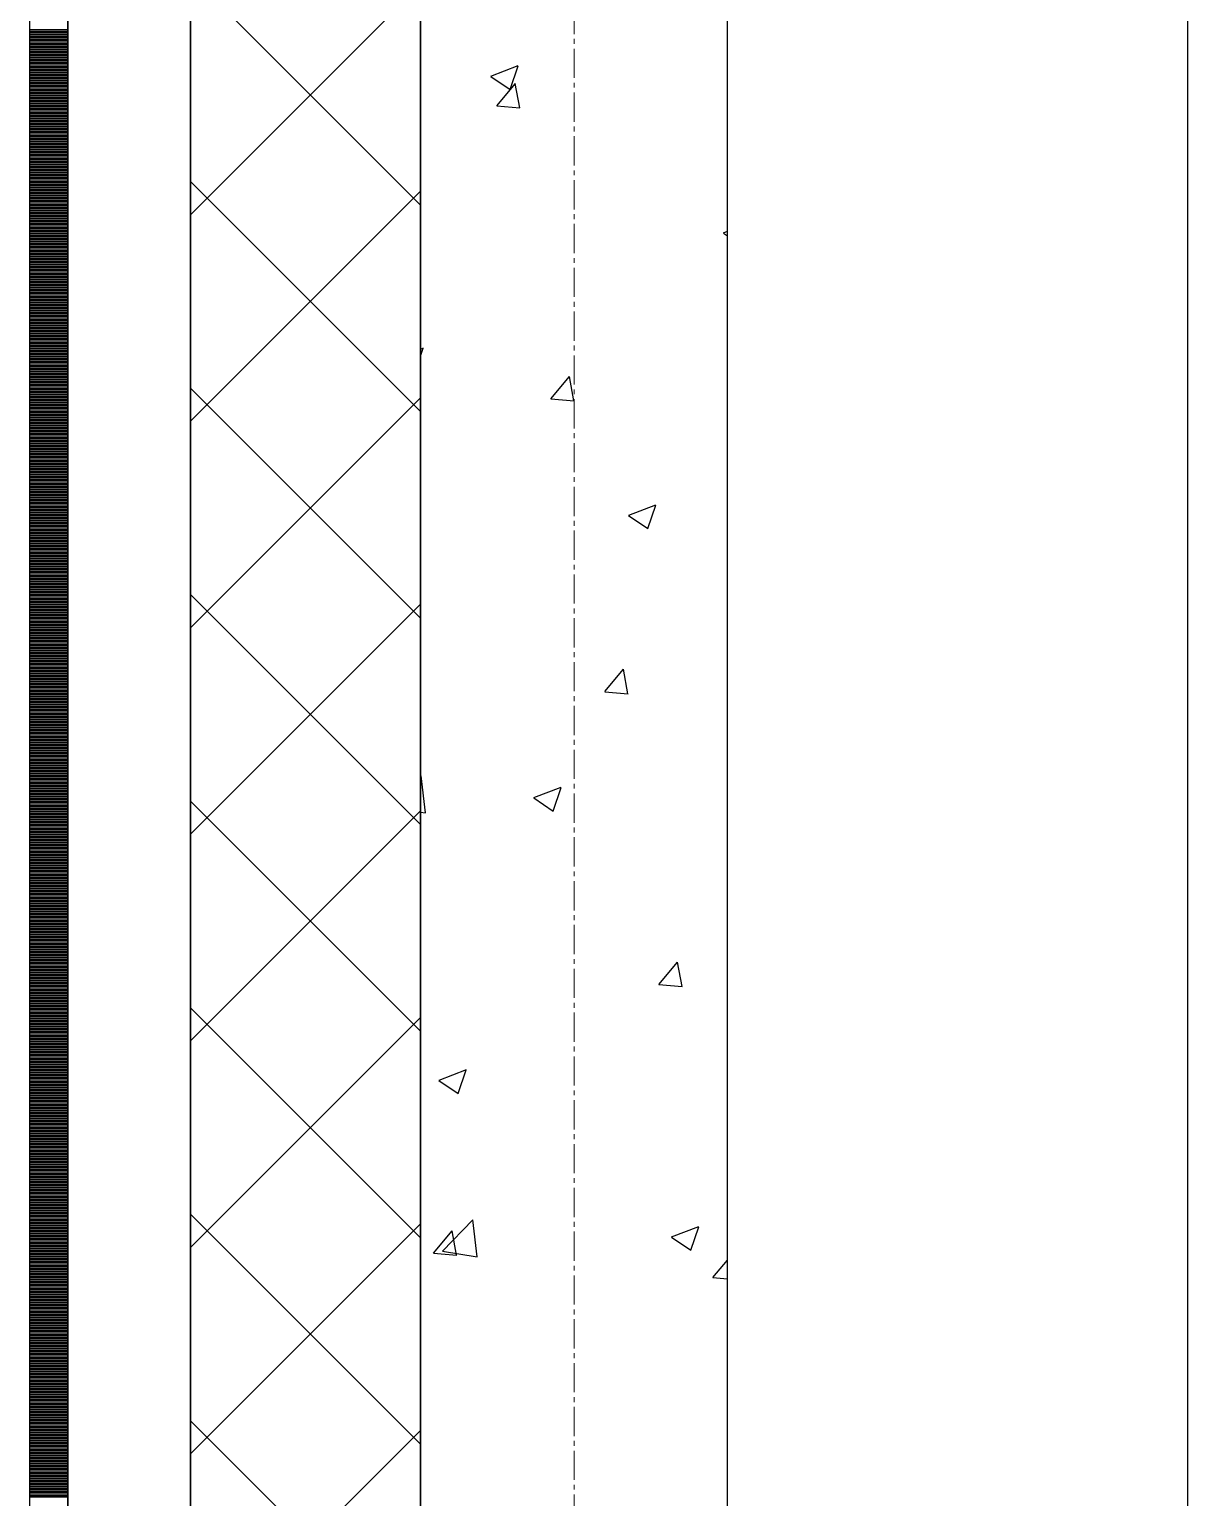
# Model space of a CAD drawing. Header units: millimetres. Extents: x -231292 to 573618, y -153144 to 564035.
# Drawn here: x 8548 to 9303, y 256209 to 257166 of the extents above; entities that cross this region are included whole.
import ezdxf

# ---------------------------------------------------------------- set-up
doc = ezdxf.new("R2010")
doc.units = ezdxf.units.MM
doc.linetypes.add('CENTER2', pattern=[28.575, 19.05, -3.175, 3.175, -3.175])
doc.layers.get('0').update_dxf_attribs({"color": 250})
for name, color, linetype, lineweight in [('АР_Стены ПЕНОблок', 250, 'Continuous', 20), ('АР_Тонкая', 250, 'Continuous', 5), ('АР_Утеплитель', 250, 'Continuous', 0), ('АР_Штриховка', 250, 'Continuous', 0), ('РД_Оси_100', 250, 'Continuous', 0)]:
    doc.layers.add(name, color=color, linetype=linetype, lineweight=lineweight)
doc.layers.add('КР_Балки-0.5', color=60, linetype='Continuous', lineweight=50, plot=False)

# ---------------------------------------------------------------- blocks, each defined once
blk = doc.blocks.new('оси_рен')
at = {"layer": 'РД_Оси_100', "color": 251, "linetype": 'CENTER2', "true_color": 0x636466}
blk.add_line((1195652.916, 135558.25), (1195652.916, 223268.25), dxfattribs=at)

msp = doc.modelspace()

# ---------------------------------------------------------------- linework, layer by layer
at = {"layer": 'АР_Стены ПЕНОблок', "color": 18, "linetype": 'Continuous', "lineweight": 25, "true_color": 0x000000}
for p, q in [((8803.243, 263866.253), (8803.243, 187666.253)), ((9003.243, 187666.253), (9003.243, 263866.253))]:
    msp.add_line(p, q, dxfattribs=at)
at = {"layer": 'АР_Тонкая', "color": 18, "linetype": 'Continuous', "lineweight": 25, "true_color": 0x000000}
for p, q in [((8548.243, 263866.253), (8548.243, 187666.253)), ((8573.243, 263866.253), (8573.243, 187666.253)), ((8573.243, 187666.253), (8573.243, 263866.253)), ((8653.243, 187666.253), (8653.243, 263866.253))]:
    msp.add_line(p, q, dxfattribs=at)
at = {"layer": 'АР_Утеплитель', "color": 18, "linetype": 'Continuous', "lineweight": 25, "true_color": 0x000000}
for p, q in [((8653.243, 263866.253), (8653.243, 187666.253)), ((8803.243, 187666.253), (8803.243, 263866.253))]:
    msp.add_line(p, q, dxfattribs=at)
at = {"layer": 'АР_Штриховка', "color": 18, "linetype": 'Continuous', "lineweight": 25, "true_color": 0x000000}
for p, q in [((8803.243, 257051.543), (8653.243, 257201.543)), ((8653.243, 257045.256), (8803.243, 257195.256)), ((8548.243, 257166.002), (8573.243, 257166.002)), ((8548.243, 257165.002), (8573.243, 257165.002)), ((8548.243, 257164.002), (8573.243, 257164.002)), ((8548.243, 257163.002), (8573.243, 257163.002)), ((8548.243, 257162.002), (8573.243, 257162.002)), ((8548.243, 257161.002), (8573.243, 257161.002)), ((8548.243, 257160.002), (8573.243, 257160.002)), ((8548.243, 257159.002), (8573.243, 257159.002)), ((8548.243, 257158.002), (8573.243, 257158.002)), ((8548.243, 257157.002), (8573.243, 257157.002)), ((8548.243, 257156.002), (8573.243, 257156.002)), ((8548.243, 257155.002), (8573.243, 257155.002)), ((8548.243, 257154.002), (8573.243, 257154.002)), ((8548.243, 257153.002), (8573.243, 257153.002)), ((8548.243, 257152.002), (8573.243, 257152.002)), ((8548.243, 257151.002), (8573.243, 257151.002)), ((8548.243, 257150.002), (8573.243, 257150.002)), ((8548.243, 257149.002), (8573.243, 257149.002)), ((8548.243, 257148.002), (8573.243, 257148.002)), ((8548.243, 257147.002), (8573.243, 257147.002)), ((8548.243, 257146.002), (8573.243, 257146.002)), ((8548.243, 257145.002), (8573.243, 257145.002)), ((8548.243, 257144.002), (8573.243, 257144.002)), ((8548.243, 257143.002), (8573.243, 257143.002)), ((8548.243, 257142.002), (8573.243, 257142.002)), ((8849.093, 257135.704), (8866.878, 257142.531)), ((8861.639, 257126.957), (8866.789, 257142.306)), ((8548.243, 257141.002), (8573.243, 257141.002)), ((8548.243, 257140.002), (8573.243, 257140.002)), ((8548.243, 257139.002), (8573.243, 257139.002)), ((8548.243, 257138.002), (8573.243, 257138.002)), ((8548.243, 257137.002), (8573.243, 257137.002)), ((8548.243, 257136.002), (8573.243, 257136.002)), ((8548.243, 257135.002), (8573.243, 257135.002)), ((8548.243, 257134.002), (8573.243, 257134.002)), ((8548.243, 257133.002), (8573.243, 257133.002)), ((8548.243, 257132.002), (8573.243, 257132.002)), ((8848.993, 257135.482), (8861.628, 257126.96)), ((8548.243, 257131.002), (8573.243, 257131.002)), ((8548.243, 257130.002), (8573.243, 257130.002)), ((8548.243, 257129.002), (8573.243, 257129.002)), ((8548.243, 257128.002), (8573.243, 257128.002)), ((8548.243, 257127.002), (8573.243, 257127.002)), ((8548.243, 257126.002), (8573.243, 257126.002)), ((8548.243, 257125.002), (8573.243, 257125.002)), ((8548.243, 257124.002), (8573.243, 257124.002)), ((8548.243, 257123.002), (8573.243, 257123.002)), ((8852.85, 257116.289), (8865.095, 257130.882)), ((8867.944, 257114.934), (8865.007, 257130.855)), ((8548.243, 257122.002), (8573.243, 257122.002)), ((8548.243, 257121.002), (8573.243, 257121.002)), ((8548.243, 257120.002), (8573.243, 257120.002)), ((8548.243, 257119.002), (8573.243, 257119.002)), ((8548.243, 257118.002), (8573.243, 257118.002)), ((8548.243, 257117.002), (8573.243, 257117.002)), ((8548.243, 257116.002), (8573.243, 257116.002)), ((8548.243, 257115.002), (8573.243, 257115.002)), ((8548.243, 257114.002), (8573.243, 257114.002)), ((8548.243, 257113.002), (8573.243, 257113.002)), ((8852.849, 257116.279), (8868.031, 257114.95)), ((8548.243, 257112.002), (8573.243, 257112.002)), ((8548.243, 257111.002), (8573.243, 257111.002)), ((8548.243, 257110.002), (8573.243, 257110.002)), ((8548.243, 257109.002), (8573.243, 257109.002)), ((8548.243, 257108.002), (8573.243, 257108.002)), ((8548.243, 257107.002), (8573.243, 257107.002)), ((8548.243, 257106.002), (8573.243, 257106.002)), ((8548.243, 257105.002), (8573.243, 257105.002)), ((8548.243, 257104.002), (8573.243, 257104.002)), ((8548.243, 257103.002), (8573.243, 257103.002)), ((8548.243, 257102.002), (8573.243, 257102.002)), ((8548.243, 257101.002), (8573.243, 257101.002)), ((8548.243, 257100.002), (8573.243, 257100.002)), ((8548.243, 257099.002), (8573.243, 257099.002)), ((8548.243, 257098.002), (8573.243, 257098.002)), ((8548.243, 257097.002), (8573.243, 257097.002)), ((8548.243, 257096.002), (8573.243, 257096.002)), ((8548.243, 257095.002), (8573.243, 257095.002)), ((8548.243, 257094.002), (8573.243, 257094.002)), ((8548.243, 257093.002), (8573.243, 257093.002)), ((8548.243, 257092.002), (8573.243, 257092.002)), ((8548.243, 257091.002), (8573.243, 257091.002)), ((8548.243, 257090.002), (8573.243, 257090.002)), ((8548.243, 257089.002), (8573.243, 257089.002)), ((8548.243, 257088.002), (8573.243, 257088.002)), ((8548.243, 257087.002), (8573.243, 257087.002)), ((8548.243, 257086.002), (8573.243, 257086.002)), ((8548.243, 257085.002), (8573.243, 257085.002)), ((8548.243, 257084.002), (8573.243, 257084.002)), ((8548.243, 257083.002), (8573.243, 257083.002)), ((8548.243, 257082.002), (8573.243, 257082.002)), ((8548.243, 257081.002), (8573.243, 257081.002)), ((8548.243, 257080.002), (8573.243, 257080.002)), ((8548.243, 257079.002), (8573.243, 257079.002)), ((8548.243, 257078.002), (8573.243, 257078.002)), ((8548.243, 257077.002), (8573.243, 257077.002)), ((8548.243, 257076.002), (8573.243, 257076.002)), ((8548.243, 257075.002), (8573.243, 257075.002)), ((8548.243, 257074.002), (8573.243, 257074.002)), ((8548.243, 257073.002), (8573.243, 257073.002)), ((8548.243, 257072.002), (8573.243, 257072.002)), ((8548.243, 257071.002), (8573.243, 257071.002)), ((8548.243, 257070.002), (8573.243, 257070.002)), ((8548.243, 257069.002), (8573.243, 257069.002)), ((8548.243, 257068.002), (8573.243, 257068.002)), ((8548.243, 257067.002), (8573.243, 257067.002)), ((8548.243, 257066.002), (8573.243, 257066.002)), ((8548.243, 257065.002), (8573.243, 257065.002)), ((8803.243, 256916.839), (8653.243, 257066.839)), ((8548.243, 257064.002), (8573.243, 257064.002)), ((8548.243, 257063.002), (8573.243, 257063.002)), ((8548.243, 257062.002), (8573.243, 257062.002)), ((8548.243, 257061.002), (8573.243, 257061.002)), ((8548.243, 257060.002), (8573.243, 257060.002)), ((8548.243, 257059.002), (8573.243, 257059.002)), ((8548.243, 257058.002), (8573.243, 257058.002)), ((8548.243, 257057.002), (8573.243, 257057.002)), ((8548.243, 257056.002), (8573.243, 257056.002)), ((8653.243, 256910.552), (8803.243, 257060.552)), ((8548.243, 257055.002), (8573.243, 257055.002)), ((8548.243, 257054.002), (8573.243, 257054.002)), ((8548.243, 257053.002), (8573.243, 257053.002)), ((8548.243, 257052.002), (8573.243, 257052.002)), ((8548.243, 257051.002), (8573.243, 257051.002)), ((8548.243, 257050.002), (8573.243, 257050.002)), ((8548.243, 257049.002), (8573.243, 257049.002)), ((8548.243, 257048.002), (8573.243, 257048.002)), ((8548.243, 257047.002), (8573.243, 257047.002)), ((8548.243, 257046.002), (8573.243, 257046.002)), ((8548.243, 257045.002), (8573.243, 257045.002)), ((8548.243, 257044.002), (8573.243, 257044.002)), ((8548.243, 257043.002), (8573.243, 257043.002)), ((8548.243, 257042.002), (8573.243, 257042.002)), ((8548.243, 257041.002), (8573.243, 257041.002)), ((8548.243, 257040.002), (8573.243, 257040.002)), ((8548.243, 257039.002), (8573.243, 257039.002)), ((8548.243, 257038.002), (8573.243, 257038.002)), ((8548.243, 257037.002), (8573.243, 257037.002)), ((8548.243, 257036.002), (8573.243, 257036.002)), ((8548.243, 257035.002), (8573.243, 257035.002)), ((8548.243, 257034.002), (8573.243, 257034.002)), ((8548.243, 257033.002), (8573.243, 257033.002)), ((8548.243, 257032.002), (8573.243, 257032.002)), ((8548.243, 257031.002), (8573.243, 257031.002)), ((8548.243, 257030.002), (8573.243, 257030.002)), ((8548.243, 257029.002), (8573.243, 257029.002)), ((8548.243, 257028.002), (8573.243, 257028.002)), ((8548.243, 257027.002), (8573.243, 257027.002)), ((9000.607, 257033.217), (9003.243, 257031.439)), ((9000.708, 257033.438), (9003.243, 257034.412)), ((8548.243, 257026.002), (8573.243, 257026.002)), ((8548.243, 257025.002), (8573.243, 257025.002)), ((8548.243, 257024.002), (8573.243, 257024.002)), ((8548.243, 257023.002), (8573.243, 257023.002)), ((8548.243, 257022.002), (8573.243, 257022.002)), ((8548.243, 257021.002), (8573.243, 257021.002)), ((8548.243, 257020.002), (8573.243, 257020.002)), ((8548.243, 257019.002), (8573.243, 257019.002)), ((8548.243, 257018.002), (8573.243, 257018.002)), ((8548.243, 257017.002), (8573.243, 257017.002)), ((8548.243, 257016.002), (8573.243, 257016.002)), ((8548.243, 257015.002), (8573.243, 257015.002)), ((8548.243, 257014.002), (8573.243, 257014.002)), ((8548.243, 257013.002), (8573.243, 257013.002)), ((8548.243, 257012.002), (8573.243, 257012.002)), ((8548.243, 257011.002), (8573.243, 257011.002)), ((8548.243, 257010.002), (8573.243, 257010.002)), ((8548.243, 257009.002), (8573.243, 257009.002)), ((8548.243, 257008.002), (8573.243, 257008.002)), ((8548.243, 257007.002), (8573.243, 257007.002)), ((8548.243, 257006.002), (8573.243, 257006.002)), ((8548.243, 257005.002), (8573.243, 257005.002)), ((8548.243, 257004.002), (8573.243, 257004.002)), ((8548.243, 257003.002), (8573.243, 257003.002)), ((8548.243, 257002.002), (8573.243, 257002.002)), ((8548.243, 257001.002), (8573.243, 257001.002)), ((8548.243, 257000.002), (8573.243, 257000.002)), ((8548.243, 256999.002), (8573.243, 256999.002)), ((8548.243, 256998.002), (8573.243, 256998.002)), ((8548.243, 256997.002), (8573.243, 256997.002)), ((8548.243, 256996.002), (8573.243, 256996.002)), ((8548.243, 256995.002), (8573.243, 256995.002)), ((8548.243, 256994.002), (8573.243, 256994.002)), ((8548.243, 256993.002), (8573.243, 256993.002)), ((8548.243, 256992.002), (8573.243, 256992.002)), ((8548.243, 256991.002), (8573.243, 256991.002)), ((8548.243, 256990.002), (8573.243, 256990.002)), ((8548.243, 256989.002), (8573.243, 256989.002)), ((8548.243, 256988.002), (8573.243, 256988.002)), ((8548.243, 256987.002), (8573.243, 256987.002)), ((8548.243, 256986.002), (8573.243, 256986.002)), ((8548.243, 256985.002), (8573.243, 256985.002)), ((8548.243, 256984.002), (8573.243, 256984.002)), ((8548.243, 256983.002), (8573.243, 256983.002)), ((8548.243, 256982.002), (8573.243, 256982.002)), ((8548.243, 256981.002), (8573.243, 256981.002)), ((8548.243, 256980.002), (8573.243, 256980.002)), ((8548.243, 256979.002), (8573.243, 256979.002)), ((8548.243, 256978.002), (8573.243, 256978.002)), ((8548.243, 256977.002), (8573.243, 256977.002)), ((8548.243, 256976.002), (8573.243, 256976.002)), ((8548.243, 256975.002), (8573.243, 256975.002)), ((8548.243, 256974.002), (8573.243, 256974.002)), ((8548.243, 256973.002), (8573.243, 256973.002)), ((8548.243, 256972.002), (8573.243, 256972.002)), ((8548.243, 256971.002), (8573.243, 256971.002)), ((8548.243, 256970.002), (8573.243, 256970.002)), ((8548.243, 256969.002), (8573.243, 256969.002)), ((8548.243, 256968.002), (8573.243, 256968.002)), ((8548.243, 256967.002), (8573.243, 256967.002)), ((8548.243, 256966.002), (8573.243, 256966.002)), ((8548.243, 256965.002), (8573.243, 256965.002)), ((8548.243, 256964.002), (8573.243, 256964.002)), ((8548.243, 256963.002), (8573.243, 256963.002)), ((8548.243, 256962.002), (8573.243, 256962.002)), ((8548.243, 256961.002), (8573.243, 256961.002)), ((8548.243, 256960.002), (8573.243, 256960.002)), ((8548.243, 256959.002), (8573.243, 256959.002)), ((8548.243, 256958.002), (8573.243, 256958.002)), ((8548.243, 256957.002), (8573.243, 256957.002)), ((8548.243, 256956.002), (8573.243, 256956.002)), ((8548.243, 256955.002), (8573.243, 256955.002)), ((8548.243, 256954.002), (8573.243, 256954.002)), ((8548.243, 256953.002), (8573.243, 256953.002)), ((8548.243, 256952.002), (8573.243, 256952.002)), ((8548.243, 256951.002), (8573.243, 256951.002)), ((8548.243, 256950.002), (8573.243, 256950.002)), ((8803.243, 256957.639), (8805.076, 256958.342)), ((8803.243, 256952.92), (8804.987, 256958.118)), ((8548.243, 256949.002), (8573.243, 256949.002)), ((8548.243, 256948.002), (8573.243, 256948.002)), ((8548.243, 256947.002), (8573.243, 256947.002)), ((8548.243, 256946.002), (8573.243, 256946.002)), ((8548.243, 256945.002), (8573.243, 256945.002)), ((8548.243, 256944.002), (8573.243, 256944.002)), ((8548.243, 256943.002), (8573.243, 256943.002)), ((8548.243, 256942.002), (8573.243, 256942.002)), ((8548.243, 256941.002), (8573.243, 256941.002)), ((8548.243, 256940.002), (8573.243, 256940.002)), ((8548.243, 256939.002), (8573.243, 256939.002)), ((8548.243, 256938.002), (8573.243, 256938.002)), ((8548.243, 256937.002), (8573.243, 256937.002)), ((8548.243, 256936.002), (8573.243, 256936.002)), ((8548.243, 256935.002), (8573.243, 256935.002)), ((8548.243, 256934.002), (8573.243, 256934.002)), ((8548.243, 256933.002), (8573.243, 256933.002)), ((8548.243, 256932.002), (8573.243, 256932.002)), ((8548.243, 256931.002), (8573.243, 256931.002)), ((8803.243, 256782.135), (8653.243, 256932.135)), ((8888.093, 256925.232), (8900.339, 256939.825)), ((8903.187, 256923.877), (8900.25, 256939.798)), ((8548.243, 256930.002), (8573.243, 256930.002)), ((8548.243, 256929.002), (8573.243, 256929.002)), ((8548.243, 256928.002), (8573.243, 256928.002)), ((8548.243, 256927.002), (8573.243, 256927.002)), ((8548.243, 256926.002), (8573.243, 256926.002)), ((8548.243, 256925.002), (8573.243, 256925.002)), ((8548.243, 256924.002), (8573.243, 256924.002)), ((8548.243, 256923.002), (8573.243, 256923.002)), ((8548.243, 256922.002), (8573.243, 256922.002)), ((8653.243, 256775.848), (8803.243, 256925.848)), ((8888.093, 256925.222), (8903.275, 256923.893)), ((8548.243, 256921.002), (8573.243, 256921.002)), ((8548.243, 256920.002), (8573.243, 256920.002)), ((8548.243, 256919.002), (8573.243, 256919.002)), ((8548.243, 256918.002), (8573.243, 256918.002)), ((8548.243, 256917.002), (8573.243, 256917.002)), ((8548.243, 256916.002), (8573.243, 256916.002)), ((8548.243, 256915.002), (8573.243, 256915.002)), ((8548.243, 256914.002), (8573.243, 256914.002)), ((8548.243, 256913.002), (8573.243, 256913.002)), ((8548.243, 256912.002), (8573.243, 256912.002)), ((8548.243, 256911.002), (8573.243, 256911.002)), ((8548.243, 256910.002), (8573.243, 256910.002)), ((8548.243, 256909.002), (8573.243, 256909.002)), ((8548.243, 256908.002), (8573.243, 256908.002)), ((8548.243, 256907.002), (8573.243, 256907.002)), ((8548.243, 256906.002), (8573.243, 256906.002)), ((8548.243, 256905.002), (8573.243, 256905.002)), ((8548.243, 256904.002), (8573.243, 256904.002)), ((8548.243, 256903.002), (8573.243, 256903.002)), ((8548.243, 256902.002), (8573.243, 256902.002)), ((8548.243, 256901.002), (8573.243, 256901.002)), ((8548.243, 256900.002), (8573.243, 256900.002)), ((8548.243, 256899.002), (8573.243, 256899.002)), ((8548.243, 256898.002), (8573.243, 256898.002)), ((8548.243, 256897.002), (8573.243, 256897.002)), ((8548.243, 256896.002), (8573.243, 256896.002)), ((8548.243, 256895.002), (8573.243, 256895.002)), ((8548.243, 256894.002), (8573.243, 256894.002)), ((8548.243, 256893.002), (8573.243, 256893.002)), ((8548.243, 256892.002), (8573.243, 256892.002)), ((8548.243, 256891.002), (8573.243, 256891.002)), ((8548.243, 256890.002), (8573.243, 256890.002)), ((8548.243, 256889.002), (8573.243, 256889.002)), ((8548.243, 256888.002), (8573.243, 256888.002)), ((8548.243, 256887.002), (8573.243, 256887.002)), ((8548.243, 256886.002), (8573.243, 256886.002)), ((8548.243, 256885.002), (8573.243, 256885.002)), ((8548.243, 256884.002), (8573.243, 256884.002)), ((8548.243, 256883.002), (8573.243, 256883.002)), ((8548.243, 256882.002), (8573.243, 256882.002)), ((8548.243, 256881.002), (8573.243, 256881.002)), ((8548.243, 256880.002), (8573.243, 256880.002)), ((8548.243, 256879.002), (8573.243, 256879.002)), ((8548.243, 256878.002), (8573.243, 256878.002)), ((8548.243, 256877.002), (8573.243, 256877.002)), ((8548.243, 256876.002), (8573.243, 256876.002)), ((8548.243, 256875.002), (8573.243, 256875.002)), ((8548.243, 256874.002), (8573.243, 256874.002)), ((8548.243, 256873.002), (8573.243, 256873.002)), ((8548.243, 256872.002), (8573.243, 256872.002)), ((8548.243, 256871.002), (8573.243, 256871.002)), ((8548.243, 256870.002), (8573.243, 256870.002)), ((8548.243, 256869.002), (8573.243, 256869.002)), ((8548.243, 256868.002), (8573.243, 256868.002)), ((8548.243, 256867.002), (8573.243, 256867.002)), ((8548.243, 256866.002), (8573.243, 256866.002)), ((8548.243, 256865.002), (8573.243, 256865.002)), ((8548.243, 256864.002), (8573.243, 256864.002)), ((8548.243, 256863.002), (8573.243, 256863.002)), ((8548.243, 256862.002), (8573.243, 256862.002)), ((8548.243, 256861.002), (8573.243, 256861.002)), ((8548.243, 256860.002), (8573.243, 256860.002)), ((8548.243, 256859.002), (8573.243, 256859.002)), ((8548.243, 256858.002), (8573.243, 256858.002)), ((8548.243, 256857.002), (8573.243, 256857.002)), ((8548.243, 256856.002), (8573.243, 256856.002)), ((8548.243, 256855.002), (8573.243, 256855.002)), ((8938.906, 256849.25), (8956.69, 256856.077)), ((8951.451, 256840.504), (8956.601, 256855.853)), ((8548.243, 256854.002), (8573.243, 256854.002)), ((8548.243, 256853.002), (8573.243, 256853.002)), ((8548.243, 256852.002), (8573.243, 256852.002)), ((8548.243, 256851.002), (8573.243, 256851.002)), ((8548.243, 256850.002), (8573.243, 256850.002)), ((8548.243, 256849.002), (8573.243, 256849.002)), ((8548.243, 256848.002), (8573.243, 256848.002)), ((8548.243, 256847.002), (8573.243, 256847.002)), ((8548.243, 256846.002), (8573.243, 256846.002)), ((8548.243, 256845.002), (8573.243, 256845.002)), ((8938.805, 256849.029), (8951.44, 256840.507)), ((8548.243, 256844.002), (8573.243, 256844.002)), ((8548.243, 256843.002), (8573.243, 256843.002)), ((8548.243, 256842.002), (8573.243, 256842.002)), ((8548.243, 256841.002), (8573.243, 256841.002)), ((8548.243, 256840.002), (8573.243, 256840.002)), ((8548.243, 256839.002), (8573.243, 256839.002)), ((8548.243, 256838.002), (8573.243, 256838.002)), ((8548.243, 256837.002), (8573.243, 256837.002)), ((8548.243, 256836.002), (8573.243, 256836.002)), ((8548.243, 256835.002), (8573.243, 256835.002)), ((8548.243, 256834.002), (8573.243, 256834.002)), ((8548.243, 256833.002), (8573.243, 256833.002)), ((8548.243, 256832.002), (8573.243, 256832.002)), ((8548.243, 256831.002), (8573.243, 256831.002)), ((8548.243, 256830.002), (8573.243, 256830.002)), ((8548.243, 256829.002), (8573.243, 256829.002)), ((8548.243, 256828.002), (8573.243, 256828.002)), ((8548.243, 256827.002), (8573.243, 256827.002)), ((8548.243, 256826.002), (8573.243, 256826.002)), ((8548.243, 256825.002), (8573.243, 256825.002)), ((8548.243, 256824.002), (8573.243, 256824.002)), ((8548.243, 256823.002), (8573.243, 256823.002)), ((8548.243, 256822.002), (8573.243, 256822.002)), ((8548.243, 256821.002), (8573.243, 256821.002)), ((8548.243, 256820.002), (8573.243, 256820.002)), ((8548.243, 256819.002), (8573.243, 256819.002)), ((8548.243, 256818.002), (8573.243, 256818.002)), ((8548.243, 256817.002), (8573.243, 256817.002)), ((8548.243, 256816.002), (8573.243, 256816.002)), ((8548.243, 256815.002), (8573.243, 256815.002)), ((8548.243, 256814.002), (8573.243, 256814.002)), ((8548.243, 256813.002), (8573.243, 256813.002)), ((8548.243, 256812.002), (8573.243, 256812.002)), ((8548.243, 256811.002), (8573.243, 256811.002)), ((8548.243, 256810.002), (8573.243, 256810.002)), ((8548.243, 256809.002), (8573.243, 256809.002)), ((8548.243, 256808.002), (8573.243, 256808.002)), ((8548.243, 256807.002), (8573.243, 256807.002)), ((8548.243, 256806.002), (8573.243, 256806.002)), ((8548.243, 256805.002), (8573.243, 256805.002)), ((8548.243, 256804.002), (8573.243, 256804.002)), ((8548.243, 256803.002), (8573.243, 256803.002)), ((8548.243, 256802.002), (8573.243, 256802.002)), ((8548.243, 256801.002), (8573.243, 256801.002)), ((8548.243, 256800.002), (8573.243, 256800.002)), ((8548.243, 256799.002), (8573.243, 256799.002)), ((8548.243, 256798.002), (8573.243, 256798.002)), ((8548.243, 256797.002), (8573.243, 256797.002)), ((8803.243, 256647.432), (8653.243, 256797.432)), ((8548.243, 256796.002), (8573.243, 256796.002)), ((8548.243, 256795.002), (8573.243, 256795.002)), ((8548.243, 256794.002), (8573.243, 256794.002)), ((8548.243, 256793.002), (8573.243, 256793.002)), ((8548.243, 256792.002), (8573.243, 256792.002)), ((8548.243, 256791.002), (8573.243, 256791.002)), ((8548.243, 256790.002), (8573.243, 256790.002)), ((8548.243, 256789.002), (8573.243, 256789.002)), ((8548.243, 256788.002), (8573.243, 256788.002)), ((8653.243, 256641.145), (8803.243, 256791.145)), ((8548.243, 256787.002), (8573.243, 256787.002)), ((8548.243, 256786.002), (8573.243, 256786.002)), ((8548.243, 256785.002), (8573.243, 256785.002)), ((8548.243, 256784.002), (8573.243, 256784.002)), ((8548.243, 256783.002), (8573.243, 256783.002)), ((8548.243, 256782.002), (8573.243, 256782.002)), ((8548.243, 256781.002), (8573.243, 256781.002)), ((8548.243, 256780.002), (8573.243, 256780.002)), ((8548.243, 256779.002), (8573.243, 256779.002)), ((8548.243, 256778.002), (8573.243, 256778.002)), ((8548.243, 256777.002), (8573.243, 256777.002)), ((8548.243, 256776.002), (8573.243, 256776.002)), ((8548.243, 256775.002), (8573.243, 256775.002)), ((8548.243, 256774.002), (8573.243, 256774.002)), ((8548.243, 256773.002), (8573.243, 256773.002)), ((8548.243, 256772.002), (8573.243, 256772.002)), ((8548.243, 256771.002), (8573.243, 256771.002)), ((8548.243, 256770.002), (8573.243, 256770.002)), ((8548.243, 256769.002), (8573.243, 256769.002)), ((8548.243, 256768.002), (8573.243, 256768.002)), ((8548.243, 256767.002), (8573.243, 256767.002)), ((8548.243, 256766.002), (8573.243, 256766.002)), ((8548.243, 256765.002), (8573.243, 256765.002)), ((8548.243, 256764.002), (8573.243, 256764.002)), ((8548.243, 256763.002), (8573.243, 256763.002)), ((8548.243, 256762.002), (8573.243, 256762.002)), ((8548.243, 256761.002), (8573.243, 256761.002)), ((8548.243, 256760.002), (8573.243, 256760.002)), ((8548.243, 256759.002), (8573.243, 256759.002)), ((8548.243, 256758.002), (8573.243, 256758.002)), ((8548.243, 256757.002), (8573.243, 256757.002)), ((8548.243, 256756.002), (8573.243, 256756.002)), ((8548.243, 256755.002), (8573.243, 256755.002)), ((8548.243, 256754.002), (8573.243, 256754.002)), ((8548.243, 256753.002), (8573.243, 256753.002)), ((8548.243, 256752.002), (8573.243, 256752.002)), ((8548.243, 256751.002), (8573.243, 256751.002)), ((8548.243, 256750.002), (8573.243, 256750.002)), ((8548.243, 256749.002), (8573.243, 256749.002)), ((8548.243, 256748.002), (8573.243, 256748.002)), ((8548.243, 256747.002), (8573.243, 256747.002)), ((8548.243, 256746.002), (8573.243, 256746.002)), ((8548.243, 256745.002), (8573.243, 256745.002)), ((8548.243, 256744.002), (8573.243, 256744.002)), ((8548.243, 256743.002), (8573.243, 256743.002)), ((8548.243, 256742.002), (8573.243, 256742.002)), ((8548.243, 256741.002), (8573.243, 256741.002)), ((8548.243, 256740.002), (8573.243, 256740.002)), ((8923.337, 256734.175), (8935.582, 256748.768)), ((8938.43, 256732.82), (8935.493, 256748.741)), ((8548.243, 256739.002), (8573.243, 256739.002)), ((8548.243, 256738.002), (8573.243, 256738.002)), ((8548.243, 256737.002), (8573.243, 256737.002)), ((8548.243, 256736.002), (8573.243, 256736.002)), ((8548.243, 256735.002), (8573.243, 256735.002)), ((8548.243, 256734.002), (8573.243, 256734.002)), ((8548.243, 256733.002), (8573.243, 256733.002)), ((8548.243, 256732.002), (8573.243, 256732.002)), ((8548.243, 256731.002), (8573.243, 256731.002)), ((8548.243, 256730.002), (8573.243, 256730.002)), ((8923.336, 256734.165), (8938.518, 256732.837)), ((8548.243, 256729.002), (8573.243, 256729.002)), ((8548.243, 256728.002), (8573.243, 256728.002)), ((8548.243, 256727.002), (8573.243, 256727.002)), ((8548.243, 256726.002), (8573.243, 256726.002)), ((8548.243, 256725.002), (8573.243, 256725.002)), ((8548.243, 256724.002), (8573.243, 256724.002)), ((8548.243, 256723.002), (8573.243, 256723.002)), ((8548.243, 256722.002), (8573.243, 256722.002)), ((8548.243, 256721.002), (8573.243, 256721.002)), ((8548.243, 256720.002), (8573.243, 256720.002)), ((8548.243, 256719.002), (8573.243, 256719.002)), ((8548.243, 256718.002), (8573.243, 256718.002)), ((8548.243, 256717.002), (8573.243, 256717.002)), ((8548.243, 256716.002), (8573.243, 256716.002)), ((8548.243, 256715.002), (8573.243, 256715.002)), ((8548.243, 256714.002), (8573.243, 256714.002)), ((8548.243, 256713.002), (8573.243, 256713.002)), ((8548.243, 256712.002), (8573.243, 256712.002)), ((8548.243, 256711.002), (8573.243, 256711.002)), ((8548.243, 256710.002), (8573.243, 256710.002)), ((8548.243, 256709.002), (8573.243, 256709.002)), ((8548.243, 256708.002), (8573.243, 256708.002)), ((8548.243, 256707.002), (8573.243, 256707.002)), ((8548.243, 256706.002), (8573.243, 256706.002)), ((8548.243, 256705.002), (8573.243, 256705.002)), ((8548.243, 256704.002), (8573.243, 256704.002)), ((8548.243, 256703.002), (8573.243, 256703.002)), ((8548.243, 256702.002), (8573.243, 256702.002)), ((8548.243, 256701.002), (8573.243, 256701.002)), ((8548.243, 256700.002), (8573.243, 256700.002)), ((8548.243, 256699.002), (8573.243, 256699.002)), ((8548.243, 256698.002), (8573.243, 256698.002)), ((8548.243, 256697.002), (8573.243, 256697.002)), ((8548.243, 256696.002), (8573.243, 256696.002)), ((8548.243, 256695.002), (8573.243, 256695.002)), ((8548.243, 256694.002), (8573.243, 256694.002)), ((8548.243, 256693.002), (8573.243, 256693.002)), ((8548.243, 256692.002), (8573.243, 256692.002)), ((8548.243, 256691.002), (8573.243, 256691.002)), ((8548.243, 256690.002), (8573.243, 256690.002)), ((8548.243, 256689.002), (8573.243, 256689.002)), ((8548.243, 256688.002), (8573.243, 256688.002)), ((8548.243, 256687.002), (8573.243, 256687.002)), ((8548.243, 256686.002), (8573.243, 256686.002)), ((8548.243, 256685.002), (8573.243, 256685.002)), ((8548.243, 256684.002), (8573.243, 256684.002)), ((8548.243, 256683.002), (8573.243, 256683.002)), ((8548.243, 256682.002), (8573.243, 256682.002)), ((8548.243, 256681.002), (8573.243, 256681.002)), ((8548.243, 256680.002), (8573.243, 256680.002)), ((8548.243, 256679.002), (8573.243, 256679.002)), ((8548.243, 256678.002), (8573.243, 256678.002)), ((8548.243, 256677.002), (8573.243, 256677.002)), ((8548.243, 256676.002), (8573.243, 256676.002)), ((8548.243, 256675.002), (8573.243, 256675.002)), ((8548.243, 256674.002), (8573.243, 256674.002)), ((8548.243, 256673.002), (8573.243, 256673.002)), ((8803.243, 256678.774), (8803.691, 256679.241)), ((8806.493, 256655.118), (8803.687, 256679.24)), ((8548.243, 256672.002), (8573.243, 256672.002)), ((8548.243, 256671.002), (8573.243, 256671.002)), ((8548.243, 256670.002), (8573.243, 256670.002)), ((8548.243, 256669.002), (8573.243, 256669.002)), ((8548.243, 256668.002), (8573.243, 256668.002)), ((8548.243, 256667.002), (8573.243, 256667.002)), ((8548.243, 256666.002), (8573.243, 256666.002)), ((8548.243, 256665.002), (8573.243, 256665.002)), ((8548.243, 256664.002), (8573.243, 256664.002)), ((8548.243, 256663.002), (8573.243, 256663.002)), ((8803.243, 256512.728), (8653.243, 256662.728)), ((8877.003, 256664.841), (8889.638, 256656.319)), ((8877.104, 256665.062), (8894.888, 256671.889)), ((8889.649, 256656.316), (8894.799, 256671.665)), ((8548.243, 256662.002), (8573.243, 256662.002)), ((8548.243, 256661.002), (8573.243, 256661.002)), ((8548.243, 256660.002), (8573.243, 256660.002)), ((8548.243, 256659.002), (8573.243, 256659.002)), ((8548.243, 256658.002), (8573.243, 256658.002)), ((8548.243, 256657.002), (8573.243, 256657.002)), ((8548.243, 256656.002), (8573.243, 256656.002)), ((8548.243, 256655.002), (8573.243, 256655.002)), ((8548.243, 256654.002), (8573.243, 256654.002)), ((8653.243, 256506.441), (8803.243, 256656.441)), ((8803.243, 256655.629), (8806.494, 256655.125)), ((8548.243, 256653.002), (8573.243, 256653.002)), ((8548.243, 256652.002), (8573.243, 256652.002)), ((8548.243, 256651.002), (8573.243, 256651.002)), ((8548.243, 256650.002), (8573.243, 256650.002)), ((8548.243, 256649.002), (8573.243, 256649.002)), ((8548.243, 256648.002), (8573.243, 256648.002)), ((8548.243, 256647.002), (8573.243, 256647.002)), ((8548.243, 256646.002), (8573.243, 256646.002)), ((8548.243, 256645.002), (8573.243, 256645.002)), ((8548.243, 256644.002), (8573.243, 256644.002)), ((8548.243, 256643.002), (8573.243, 256643.002)), ((8548.243, 256642.002), (8573.243, 256642.002)), ((8548.243, 256641.002), (8573.243, 256641.002)), ((8548.243, 256640.002), (8573.243, 256640.002)), ((8548.243, 256639.002), (8573.243, 256639.002)), ((8548.243, 256638.002), (8573.243, 256638.002)), ((8548.243, 256637.002), (8573.243, 256637.002)), ((8548.243, 256636.002), (8573.243, 256636.002)), ((8548.243, 256635.002), (8573.243, 256635.002)), ((8548.243, 256634.002), (8573.243, 256634.002)), ((8548.243, 256633.002), (8573.243, 256633.002)), ((8548.243, 256632.002), (8573.243, 256632.002)), ((8548.243, 256631.002), (8573.243, 256631.002)), ((8548.243, 256630.002), (8573.243, 256630.002)), ((8548.243, 256629.002), (8573.243, 256629.002)), ((8548.243, 256628.002), (8573.243, 256628.002)), ((8548.243, 256627.002), (8573.243, 256627.002)), ((8548.243, 256626.002), (8573.243, 256626.002)), ((8548.243, 256625.002), (8573.243, 256625.002)), ((8548.243, 256624.002), (8573.243, 256624.002)), ((8548.243, 256623.002), (8573.243, 256623.002)), ((8548.243, 256622.002), (8573.243, 256622.002)), ((8548.243, 256621.002), (8573.243, 256621.002)), ((8548.243, 256620.002), (8573.243, 256620.002)), ((8548.243, 256619.002), (8573.243, 256619.002)), ((8548.243, 256618.002), (8573.243, 256618.002)), ((8548.243, 256617.002), (8573.243, 256617.002)), ((8548.243, 256616.002), (8573.243, 256616.002)), ((8548.243, 256615.002), (8573.243, 256615.002)), ((8548.243, 256614.002), (8573.243, 256614.002)), ((8548.243, 256613.002), (8573.243, 256613.002)), ((8548.243, 256612.002), (8573.243, 256612.002)), ((8548.243, 256611.002), (8573.243, 256611.002)), ((8548.243, 256610.002), (8573.243, 256610.002)), ((8548.243, 256609.002), (8573.243, 256609.002)), ((8548.243, 256608.002), (8573.243, 256608.002)), ((8548.243, 256607.002), (8573.243, 256607.002)), ((8548.243, 256606.002), (8573.243, 256606.002)), ((8548.243, 256605.002), (8573.243, 256605.002)), ((8548.243, 256604.002), (8573.243, 256604.002)), ((8548.243, 256603.002), (8573.243, 256603.002)), ((8548.243, 256602.002), (8573.243, 256602.002)), ((8548.243, 256601.002), (8573.243, 256601.002)), ((8548.243, 256600.002), (8573.243, 256600.002)), ((8548.243, 256599.002), (8573.243, 256599.002)), ((8548.243, 256598.002), (8573.243, 256598.002)), ((8548.243, 256597.002), (8573.243, 256597.002)), ((8548.243, 256596.002), (8573.243, 256596.002)), ((8548.243, 256595.002), (8573.243, 256595.002)), ((8548.243, 256594.002), (8573.243, 256594.002)), ((8548.243, 256593.002), (8573.243, 256593.002)), ((8548.243, 256592.002), (8573.243, 256592.002)), ((8548.243, 256591.002), (8573.243, 256591.002)), ((8548.243, 256590.002), (8573.243, 256590.002)), ((8548.243, 256589.002), (8573.243, 256589.002)), ((8548.243, 256588.002), (8573.243, 256588.002)), ((8548.243, 256587.002), (8573.243, 256587.002)), ((8548.243, 256586.002), (8573.243, 256586.002)), ((8548.243, 256585.002), (8573.243, 256585.002)), ((8548.243, 256584.002), (8573.243, 256584.002)), ((8548.243, 256583.002), (8573.243, 256583.002)), ((8548.243, 256582.002), (8573.243, 256582.002)), ((8548.243, 256581.002), (8573.243, 256581.002)), ((8548.243, 256580.002), (8573.243, 256580.002)), ((8548.243, 256579.002), (8573.243, 256579.002)), ((8548.243, 256578.002), (8573.243, 256578.002)), ((8548.243, 256577.002), (8573.243, 256577.002)), ((8548.243, 256576.002), (8573.243, 256576.002)), ((8548.243, 256575.002), (8573.243, 256575.002)), ((8548.243, 256574.002), (8573.243, 256574.002)), ((8548.243, 256573.002), (8573.243, 256573.002)), ((8548.243, 256572.002), (8573.243, 256572.002)), ((8548.243, 256571.002), (8573.243, 256571.002)), ((8548.243, 256570.002), (8573.243, 256570.002)), ((8548.243, 256569.002), (8573.243, 256569.002)), ((8548.243, 256568.002), (8573.243, 256568.002)), ((8548.243, 256567.002), (8573.243, 256567.002)), ((8548.243, 256566.002), (8573.243, 256566.002)), ((8548.243, 256565.002), (8573.243, 256565.002)), ((8548.243, 256564.002), (8573.243, 256564.002)), ((8548.243, 256563.002), (8573.243, 256563.002)), ((8548.243, 256562.002), (8573.243, 256562.002)), ((8548.243, 256561.002), (8573.243, 256561.002)), ((8548.243, 256560.002), (8573.243, 256560.002)), ((8548.243, 256559.002), (8573.243, 256559.002)), ((8548.243, 256558.002), (8573.243, 256558.002)), ((8958.58, 256543.118), (8970.825, 256557.711)), ((8973.673, 256541.763), (8970.736, 256557.684)), ((8548.243, 256557.002), (8573.243, 256557.002)), ((8548.243, 256556.002), (8573.243, 256556.002)), ((8548.243, 256555.002), (8573.243, 256555.002)), ((8548.243, 256554.002), (8573.243, 256554.002)), ((8548.243, 256553.002), (8573.243, 256553.002)), ((8548.243, 256552.002), (8573.243, 256552.002)), ((8548.243, 256551.002), (8573.243, 256551.002)), ((8548.243, 256550.002), (8573.243, 256550.002)), ((8548.243, 256549.002), (8573.243, 256549.002)), ((8548.243, 256548.002), (8573.243, 256548.002)), ((8548.243, 256547.002), (8573.243, 256547.002)), ((8548.243, 256546.002), (8573.243, 256546.002)), ((8548.243, 256545.002), (8573.243, 256545.002)), ((8548.243, 256544.002), (8573.243, 256544.002)), ((8548.243, 256543.002), (8573.243, 256543.002)), ((8548.243, 256542.002), (8573.243, 256542.002)), ((8548.243, 256541.002), (8573.243, 256541.002)), ((8548.243, 256540.002), (8573.243, 256540.002)), ((8548.243, 256539.002), (8573.243, 256539.002)), ((8958.579, 256543.108), (8973.761, 256541.78)), ((8548.243, 256538.002), (8573.243, 256538.002)), ((8548.243, 256537.002), (8573.243, 256537.002)), ((8548.243, 256536.002), (8573.243, 256536.002)), ((8548.243, 256535.002), (8573.243, 256535.002)), ((8548.243, 256534.002), (8573.243, 256534.002)), ((8548.243, 256533.002), (8573.243, 256533.002)), ((8548.243, 256532.002), (8573.243, 256532.002)), ((8548.243, 256531.002), (8573.243, 256531.002)), ((8548.243, 256530.002), (8573.243, 256530.002)), ((8548.243, 256529.002), (8573.243, 256529.002)), ((8548.243, 256528.002), (8573.243, 256528.002)), ((8548.243, 256527.002), (8573.243, 256527.002)), ((8548.243, 256526.002), (8573.243, 256526.002)), ((8548.243, 256525.002), (8573.243, 256525.002)), ((8548.243, 256524.002), (8573.243, 256524.002)), ((8548.243, 256523.002), (8573.243, 256523.002)), ((8548.243, 256522.002), (8573.243, 256522.002)), ((8548.243, 256521.002), (8573.243, 256521.002)), ((8548.243, 256520.002), (8573.243, 256520.002)), ((8803.243, 256378.024), (8653.243, 256528.024)), ((8653.243, 256371.737), (8803.243, 256521.737)), ((8548.243, 256519.002), (8573.243, 256519.002)), ((8548.243, 256518.002), (8573.243, 256518.002)), ((8548.243, 256517.002), (8573.243, 256517.002)), ((8548.243, 256516.002), (8573.243, 256516.002)), ((8548.243, 256515.002), (8573.243, 256515.002)), ((8548.243, 256514.002), (8573.243, 256514.002)), ((8548.243, 256513.002), (8573.243, 256513.002)), ((8548.243, 256512.002), (8573.243, 256512.002)), ((8548.243, 256511.002), (8573.243, 256511.002)), ((8548.243, 256510.002), (8573.243, 256510.002)), ((8548.243, 256509.002), (8573.243, 256509.002)), ((8548.243, 256508.002), (8573.243, 256508.002)), ((8548.243, 256507.002), (8573.243, 256507.002)), ((8548.243, 256506.002), (8573.243, 256506.002)), ((8548.243, 256505.002), (8573.243, 256505.002)), ((8548.243, 256504.002), (8573.243, 256504.002)), ((8548.243, 256503.002), (8573.243, 256503.002)), ((8548.243, 256502.002), (8573.243, 256502.002)), ((8548.243, 256501.002), (8573.243, 256501.002)), ((8548.243, 256500.002), (8573.243, 256500.002)), ((8548.243, 256499.002), (8573.243, 256499.002)), ((8548.243, 256498.002), (8573.243, 256498.002)), ((8548.243, 256497.002), (8573.243, 256497.002)), ((8548.243, 256496.002), (8573.243, 256496.002)), ((8548.243, 256495.002), (8573.243, 256495.002)), ((8548.243, 256494.002), (8573.243, 256494.002)), ((8548.243, 256493.002), (8573.243, 256493.002)), ((8548.243, 256492.002), (8573.243, 256492.002)), ((8548.243, 256491.002), (8573.243, 256491.002)), ((8548.243, 256490.002), (8573.243, 256490.002)), ((8548.243, 256489.002), (8573.243, 256489.002)), ((8548.243, 256488.002), (8573.243, 256488.002)), ((8548.243, 256487.002), (8573.243, 256487.002)), ((8548.243, 256486.002), (8573.243, 256486.002)), ((8548.243, 256485.002), (8573.243, 256485.002)), ((8548.243, 256484.002), (8573.243, 256484.002)), ((8548.243, 256483.002), (8573.243, 256483.002)), ((8548.243, 256482.002), (8573.243, 256482.002)), ((8548.243, 256481.002), (8573.243, 256481.002)), ((8815.302, 256480.874), (8833.086, 256487.701)), ((8827.847, 256472.128), (8832.997, 256487.477)), ((8548.243, 256480.002), (8573.243, 256480.002)), ((8548.243, 256479.002), (8573.243, 256479.002)), ((8548.243, 256478.002), (8573.243, 256478.002)), ((8548.243, 256477.002), (8573.243, 256477.002)), ((8548.243, 256476.002), (8573.243, 256476.002)), ((8548.243, 256475.002), (8573.243, 256475.002)), ((8548.243, 256474.002), (8573.243, 256474.002)), ((8548.243, 256473.002), (8573.243, 256473.002)), ((8548.243, 256472.002), (8573.243, 256472.002)), ((8815.201, 256480.653), (8827.836, 256472.131)), ((8548.243, 256471.002), (8573.243, 256471.002)), ((8548.243, 256470.002), (8573.243, 256470.002)), ((8548.243, 256469.002), (8573.243, 256469.002)), ((8548.243, 256468.002), (8573.243, 256468.002)), ((8548.243, 256467.002), (8573.243, 256467.002)), ((8548.243, 256466.002), (8573.243, 256466.002)), ((8548.243, 256465.002), (8573.243, 256465.002)), ((8548.243, 256464.002), (8573.243, 256464.002)), ((8548.243, 256463.002), (8573.243, 256463.002)), ((8548.243, 256462.002), (8573.243, 256462.002)), ((8548.243, 256461.002), (8573.243, 256461.002)), ((8548.243, 256460.002), (8573.243, 256460.002)), ((8548.243, 256459.002), (8573.243, 256459.002)), ((8548.243, 256458.002), (8573.243, 256458.002)), ((8548.243, 256457.002), (8573.243, 256457.002)), ((8548.243, 256456.002), (8573.243, 256456.002)), ((8548.243, 256455.002), (8573.243, 256455.002)), ((8548.243, 256454.002), (8573.243, 256454.002)), ((8548.243, 256453.002), (8573.243, 256453.002)), ((8548.243, 256452.002), (8573.243, 256452.002)), ((8548.243, 256451.002), (8573.243, 256451.002)), ((8548.243, 256450.002), (8573.243, 256450.002)), ((8548.243, 256449.002), (8573.243, 256449.002)), ((8548.243, 256448.002), (8573.243, 256448.002)), ((8548.243, 256447.002), (8573.243, 256447.002)), ((8548.243, 256446.002), (8573.243, 256446.002)), ((8548.243, 256445.002), (8573.243, 256445.002)), ((8548.243, 256444.002), (8573.243, 256444.002)), ((8548.243, 256443.002), (8573.243, 256443.002)), ((8548.243, 256442.002), (8573.243, 256442.002)), ((8548.243, 256441.002), (8573.243, 256441.002)), ((8548.243, 256440.002), (8573.243, 256440.002)), ((8548.243, 256439.002), (8573.243, 256439.002)), ((8548.243, 256438.002), (8573.243, 256438.002)), ((8548.243, 256437.002), (8573.243, 256437.002)), ((8548.243, 256436.002), (8573.243, 256436.002)), ((8548.243, 256435.002), (8573.243, 256435.002)), ((8548.243, 256434.002), (8573.243, 256434.002)), ((8548.243, 256433.002), (8573.243, 256433.002)), ((8548.243, 256432.002), (8573.243, 256432.002)), ((8548.243, 256431.002), (8573.243, 256431.002)), ((8548.243, 256430.002), (8573.243, 256430.002)), ((8548.243, 256429.002), (8573.243, 256429.002)), ((8548.243, 256428.002), (8573.243, 256428.002)), ((8548.243, 256427.002), (8573.243, 256427.002)), ((8548.243, 256426.002), (8573.243, 256426.002)), ((8548.243, 256425.002), (8573.243, 256425.002)), ((8548.243, 256424.002), (8573.243, 256424.002)), ((8548.243, 256423.002), (8573.243, 256423.002)), ((8548.243, 256422.002), (8573.243, 256422.002)), ((8548.243, 256421.002), (8573.243, 256421.002)), ((8548.243, 256420.002), (8573.243, 256420.002)), ((8548.243, 256419.002), (8573.243, 256419.002)), ((8548.243, 256418.002), (8573.243, 256418.002)), ((8548.243, 256417.002), (8573.243, 256417.002)), ((8548.243, 256416.002), (8573.243, 256416.002)), ((8548.243, 256415.002), (8573.243, 256415.002)), ((8548.243, 256414.002), (8573.243, 256414.002)), ((8548.243, 256413.002), (8573.243, 256413.002)), ((8548.243, 256412.002), (8573.243, 256412.002)), ((8548.243, 256411.002), (8573.243, 256411.002)), ((8548.243, 256410.002), (8573.243, 256410.002)), ((8548.243, 256409.002), (8573.243, 256409.002)), ((8548.243, 256408.002), (8573.243, 256408.002)), ((8548.243, 256407.002), (8573.243, 256407.002)), ((8548.243, 256406.002), (8573.243, 256406.002)), ((8548.243, 256405.002), (8573.243, 256405.002)), ((8548.243, 256404.002), (8573.243, 256404.002)), ((8548.243, 256403.002), (8573.243, 256403.002)), ((8548.243, 256402.002), (8573.243, 256402.002)), ((8548.243, 256401.002), (8573.243, 256401.002)), ((8548.243, 256400.002), (8573.243, 256400.002)), ((8548.243, 256399.002), (8573.243, 256399.002)), ((8548.243, 256398.002), (8573.243, 256398.002)), ((8548.243, 256397.002), (8573.243, 256397.002)), ((8548.243, 256396.002), (8573.243, 256396.002)), ((8548.243, 256395.002), (8573.243, 256395.002)), ((8548.243, 256394.002), (8573.243, 256394.002)), ((8548.243, 256393.002), (8573.243, 256393.002)), ((8548.243, 256392.002), (8573.243, 256392.002)), ((8548.243, 256391.002), (8573.243, 256391.002)), ((8548.243, 256390.002), (8573.243, 256390.002)), ((8548.243, 256389.002), (8573.243, 256389.002)), ((8548.243, 256388.002), (8573.243, 256388.002)), ((8548.243, 256387.002), (8573.243, 256387.002)), ((8548.243, 256386.002), (8573.243, 256386.002)), ((8548.243, 256385.002), (8573.243, 256385.002)), ((8803.243, 256243.32), (8653.243, 256393.32)), ((8653.243, 256237.033), (8803.243, 256387.033)), ((8817.582, 256369.154), (8837.366, 256389.772)), ((8840.168, 256365.65), (8837.362, 256389.772)), ((8966.916, 256378.609), (8984.701, 256385.436)), ((8979.462, 256369.862), (8984.612, 256385.211)), ((8548.243, 256384.002), (8573.243, 256384.002)), ((8548.243, 256383.002), (8573.243, 256383.002)), ((8548.243, 256382.002), (8573.243, 256382.002)), ((8548.243, 256381.002), (8573.243, 256381.002)), ((8548.243, 256380.002), (8573.243, 256380.002)), ((8548.243, 256379.002), (8573.243, 256379.002)), ((8548.243, 256378.002), (8573.243, 256378.002)), ((8548.243, 256377.002), (8573.243, 256377.002)), ((8548.243, 256376.002), (8573.243, 256376.002)), ((8811.639, 256368), (8823.884, 256382.594)), ((8826.731, 256366.645), (8823.795, 256382.567)), ((8966.816, 256378.388), (8979.45, 256369.866)), ((8548.243, 256375.002), (8573.243, 256375.002)), ((8548.243, 256374.002), (8573.243, 256374.002)), ((8548.243, 256373.002), (8573.243, 256373.002)), ((8548.243, 256372.002), (8573.243, 256372.002)), ((8548.243, 256371.002), (8573.243, 256371.002)), ((8548.243, 256370.002), (8573.243, 256370.002)), ((8548.243, 256369.002), (8573.243, 256369.002)), ((8548.243, 256368.002), (8573.243, 256368.002)), ((8548.243, 256367.002), (8573.243, 256367.002)), ((8548.243, 256366.002), (8573.243, 256366.002)), ((8811.638, 256367.99), (8826.82, 256366.662)), ((8817.579, 256369.16), (8840.169, 256365.657)), ((8548.243, 256365.002), (8573.243, 256365.002)), ((8548.243, 256364.002), (8573.243, 256364.002)), ((8548.243, 256363.002), (8573.243, 256363.002)), ((8548.243, 256362.002), (8573.243, 256362.002)), ((8548.243, 256361.002), (8573.243, 256361.002)), ((8548.243, 256360.002), (8573.243, 256360.002)), ((8548.243, 256359.002), (8573.243, 256359.002)), ((8548.243, 256358.002), (8573.243, 256358.002)), ((8548.243, 256357.002), (8573.243, 256357.002)), ((8993.824, 256352.061), (9003.243, 256363.287)), ((8548.243, 256356.002), (8573.243, 256356.002)), ((8548.243, 256355.002), (8573.243, 256355.002)), ((8548.243, 256354.002), (8573.243, 256354.002)), ((8548.243, 256353.002), (8573.243, 256353.002)), ((8548.243, 256352.002), (8573.243, 256352.002)), ((8548.243, 256351.002), (8573.243, 256351.002)), ((8548.243, 256350.002), (8573.243, 256350.002)), ((8548.243, 256349.002), (8573.243, 256349.002)), ((8548.243, 256348.002), (8573.243, 256348.002)), ((8548.243, 256347.002), (8573.243, 256347.002)), ((8993.823, 256352.051), (9003.243, 256351.227)), ((8548.243, 256346.002), (8573.243, 256346.002)), ((8548.243, 256345.002), (8573.243, 256345.002)), ((8548.243, 256344.002), (8573.243, 256344.002)), ((8548.243, 256343.002), (8573.243, 256343.002)), ((8548.243, 256342.002), (8573.243, 256342.002)), ((8548.243, 256341.002), (8573.243, 256341.002)), ((8548.243, 256340.002), (8573.243, 256340.002)), ((8548.243, 256339.002), (8573.243, 256339.002)), ((8548.243, 256338.002), (8573.243, 256338.002)), ((8548.243, 256337.002), (8573.243, 256337.002)), ((8548.243, 256336.002), (8573.243, 256336.002)), ((8548.243, 256335.002), (8573.243, 256335.002)), ((8548.243, 256334.002), (8573.243, 256334.002)), ((8548.243, 256333.002), (8573.243, 256333.002)), ((8548.243, 256332.002), (8573.243, 256332.002)), ((8548.243, 256331.002), (8573.243, 256331.002)), ((8548.243, 256330.002), (8573.243, 256330.002)), ((8548.243, 256329.002), (8573.243, 256329.002)), ((8548.243, 256328.002), (8573.243, 256328.002)), ((8548.243, 256327.002), (8573.243, 256327.002)), ((8548.243, 256326.002), (8573.243, 256326.002)), ((8548.243, 256325.002), (8573.243, 256325.002)), ((8548.243, 256324.002), (8573.243, 256324.002)), ((8548.243, 256323.002), (8573.243, 256323.002)), ((8548.243, 256322.002), (8573.243, 256322.002)), ((8548.243, 256321.002), (8573.243, 256321.002)), ((8548.243, 256320.002), (8573.243, 256320.002)), ((8548.243, 256319.002), (8573.243, 256319.002)), ((8548.243, 256318.002), (8573.243, 256318.002)), ((8548.243, 256317.002), (8573.243, 256317.002)), ((8548.243, 256316.002), (8573.243, 256316.002)), ((8548.243, 256315.002), (8573.243, 256315.002)), ((8548.243, 256314.002), (8573.243, 256314.002)), ((8548.243, 256313.002), (8573.243, 256313.002)), ((8548.243, 256312.002), (8573.243, 256312.002)), ((8548.243, 256311.002), (8573.243, 256311.002)), ((8548.243, 256310.002), (8573.243, 256310.002)), ((8548.243, 256309.002), (8573.243, 256309.002)), ((8548.243, 256308.002), (8573.243, 256308.002)), ((8548.243, 256307.002), (8573.243, 256307.002)), ((8548.243, 256306.002), (8573.243, 256306.002)), ((8548.243, 256305.002), (8573.243, 256305.002)), ((8548.243, 256304.002), (8573.243, 256304.002)), ((8548.243, 256303.002), (8573.243, 256303.002)), ((8548.243, 256302.002), (8573.243, 256302.002)), ((8548.243, 256301.002), (8573.243, 256301.002)), ((8548.243, 256300.002), (8573.243, 256300.002)), ((8548.243, 256299.002), (8573.243, 256299.002)), ((8548.243, 256298.002), (8573.243, 256298.002)), ((8548.243, 256297.002), (8573.243, 256297.002)), ((8548.243, 256296.002), (8573.243, 256296.002)), ((8548.243, 256295.002), (8573.243, 256295.002)), ((8548.243, 256294.002), (8573.243, 256294.002)), ((8548.243, 256293.002), (8573.243, 256293.002)), ((8548.243, 256292.002), (8573.243, 256292.002)), ((8548.243, 256291.002), (8573.243, 256291.002)), ((8548.243, 256290.002), (8573.243, 256290.002)), ((8548.243, 256289.002), (8573.243, 256289.002)), ((8548.243, 256288.002), (8573.243, 256288.002)), ((8548.243, 256287.002), (8573.243, 256287.002)), ((8548.243, 256286.002), (8573.243, 256286.002)), ((8548.243, 256285.002), (8573.243, 256285.002)), ((8548.243, 256284.002), (8573.243, 256284.002)), ((8548.243, 256283.002), (8573.243, 256283.002)), ((8548.243, 256282.002), (8573.243, 256282.002)), ((8548.243, 256281.002), (8573.243, 256281.002)), ((8548.243, 256280.002), (8573.243, 256280.002)), ((8548.243, 256279.002), (8573.243, 256279.002)), ((8548.243, 256278.002), (8573.243, 256278.002)), ((8548.243, 256277.002), (8573.243, 256277.002)), ((8548.243, 256276.002), (8573.243, 256276.002)), ((8548.243, 256275.002), (8573.243, 256275.002)), ((8548.243, 256274.002), (8573.243, 256274.002)), ((8548.243, 256273.002), (8573.243, 256273.002)), ((8548.243, 256272.002), (8573.243, 256272.002)), ((8548.243, 256271.002), (8573.243, 256271.002)), ((8548.243, 256270.002), (8573.243, 256270.002)), ((8548.243, 256269.002), (8573.243, 256269.002)), ((8548.243, 256268.002), (8573.243, 256268.002)), ((8548.243, 256267.002), (8573.243, 256267.002)), ((8548.243, 256266.002), (8573.243, 256266.002)), ((8548.243, 256265.002), (8573.243, 256265.002)), ((8548.243, 256264.002), (8573.243, 256264.002)), ((8548.243, 256263.002), (8573.243, 256263.002)), ((8548.243, 256262.002), (8573.243, 256262.002)), ((8548.243, 256261.002), (8573.243, 256261.002)), ((8548.243, 256260.002), (8573.243, 256260.002)), ((8548.243, 256259.002), (8573.243, 256259.002)), ((8548.243, 256258.002), (8573.243, 256258.002)), ((8548.243, 256257.002), (8573.243, 256257.002)), ((8548.243, 256256.002), (8573.243, 256256.002)), ((8548.243, 256255.002), (8573.243, 256255.002)), ((8548.243, 256254.002), (8573.243, 256254.002)), ((8548.243, 256253.002), (8573.243, 256253.002)), ((8548.243, 256252.002), (8573.243, 256252.002)), ((8548.243, 256251.002), (8573.243, 256251.002)), ((8803.243, 256108.616), (8653.243, 256258.616)), ((8653.243, 256102.329), (8803.243, 256252.329)), ((8548.243, 256250.002), (8573.243, 256250.002)), ((8548.243, 256249.002), (8573.243, 256249.002)), ((8548.243, 256248.002), (8573.243, 256248.002)), ((8548.243, 256247.002), (8573.243, 256247.002)), ((8548.243, 256246.002), (8573.243, 256246.002)), ((8548.243, 256245.002), (8573.243, 256245.002)), ((8548.243, 256244.002), (8573.243, 256244.002)), ((8548.243, 256243.002), (8573.243, 256243.002)), ((8548.243, 256242.002), (8573.243, 256242.002)), ((8548.243, 256241.002), (8573.243, 256241.002)), ((8548.243, 256240.002), (8573.243, 256240.002)), ((8548.243, 256239.002), (8573.243, 256239.002)), ((8548.243, 256238.002), (8573.243, 256238.002)), ((8548.243, 256237.002), (8573.243, 256237.002)), ((8548.243, 256236.002), (8573.243, 256236.002)), ((8548.243, 256235.002), (8573.243, 256235.002)), ((8548.243, 256234.002), (8573.243, 256234.002)), ((8548.243, 256233.002), (8573.243, 256233.002)), ((8548.243, 256232.002), (8573.243, 256232.002)), ((8548.243, 256231.002), (8573.243, 256231.002)), ((8548.243, 256230.002), (8573.243, 256230.002)), ((8548.243, 256229.002), (8573.243, 256229.002)), ((8548.243, 256228.002), (8573.243, 256228.002)), ((8548.243, 256227.002), (8573.243, 256227.002)), ((8548.243, 256226.002), (8573.243, 256226.002)), ((8548.243, 256225.002), (8573.243, 256225.002)), ((8548.243, 256224.002), (8573.243, 256224.002)), ((8548.243, 256223.002), (8573.243, 256223.002)), ((8548.243, 256222.002), (8573.243, 256222.002)), ((8548.243, 256221.002), (8573.243, 256221.002)), ((8548.243, 256220.002), (8573.243, 256220.002)), ((8548.243, 256219.002), (8573.243, 256219.002)), ((8548.243, 256218.002), (8573.243, 256218.002)), ((8548.243, 256217.002), (8573.243, 256217.002)), ((8548.243, 256216.002), (8573.243, 256216.002)), ((8548.243, 256215.002), (8573.243, 256215.002)), ((8548.243, 256214.002), (8573.243, 256214.002)), ((8548.243, 256213.002), (8573.243, 256213.002)), ((8548.243, 256212.002), (8573.243, 256212.002)), ((8548.243, 256211.002), (8573.243, 256211.002)), ((8548.243, 256210.002), (8573.243, 256210.002)), ((8548.243, 256209.002), (8573.243, 256209.002))]:
    msp.add_line(p, q, dxfattribs=at)
at = {"layer": 'КР_Балки-0.5', "color": 18, "lineweight": 25, "ltscale": 200, "true_color": 0x000000}
for p, q in [((8803.244, 237366.253), (8803.244, 263866.253)), ((9303.244, 263866.253), (9303.244, 237366.253))]:
    msp.add_line(p, q, dxfattribs=at)

# ---------------------------------------------------------------- block references
at = {"rotation": 359.999868838025}
msp.add_blockref('оси_рен', (-1186750.035, 50655.808), dxfattribs=at)

doc.saveas('drawing.dxf')
